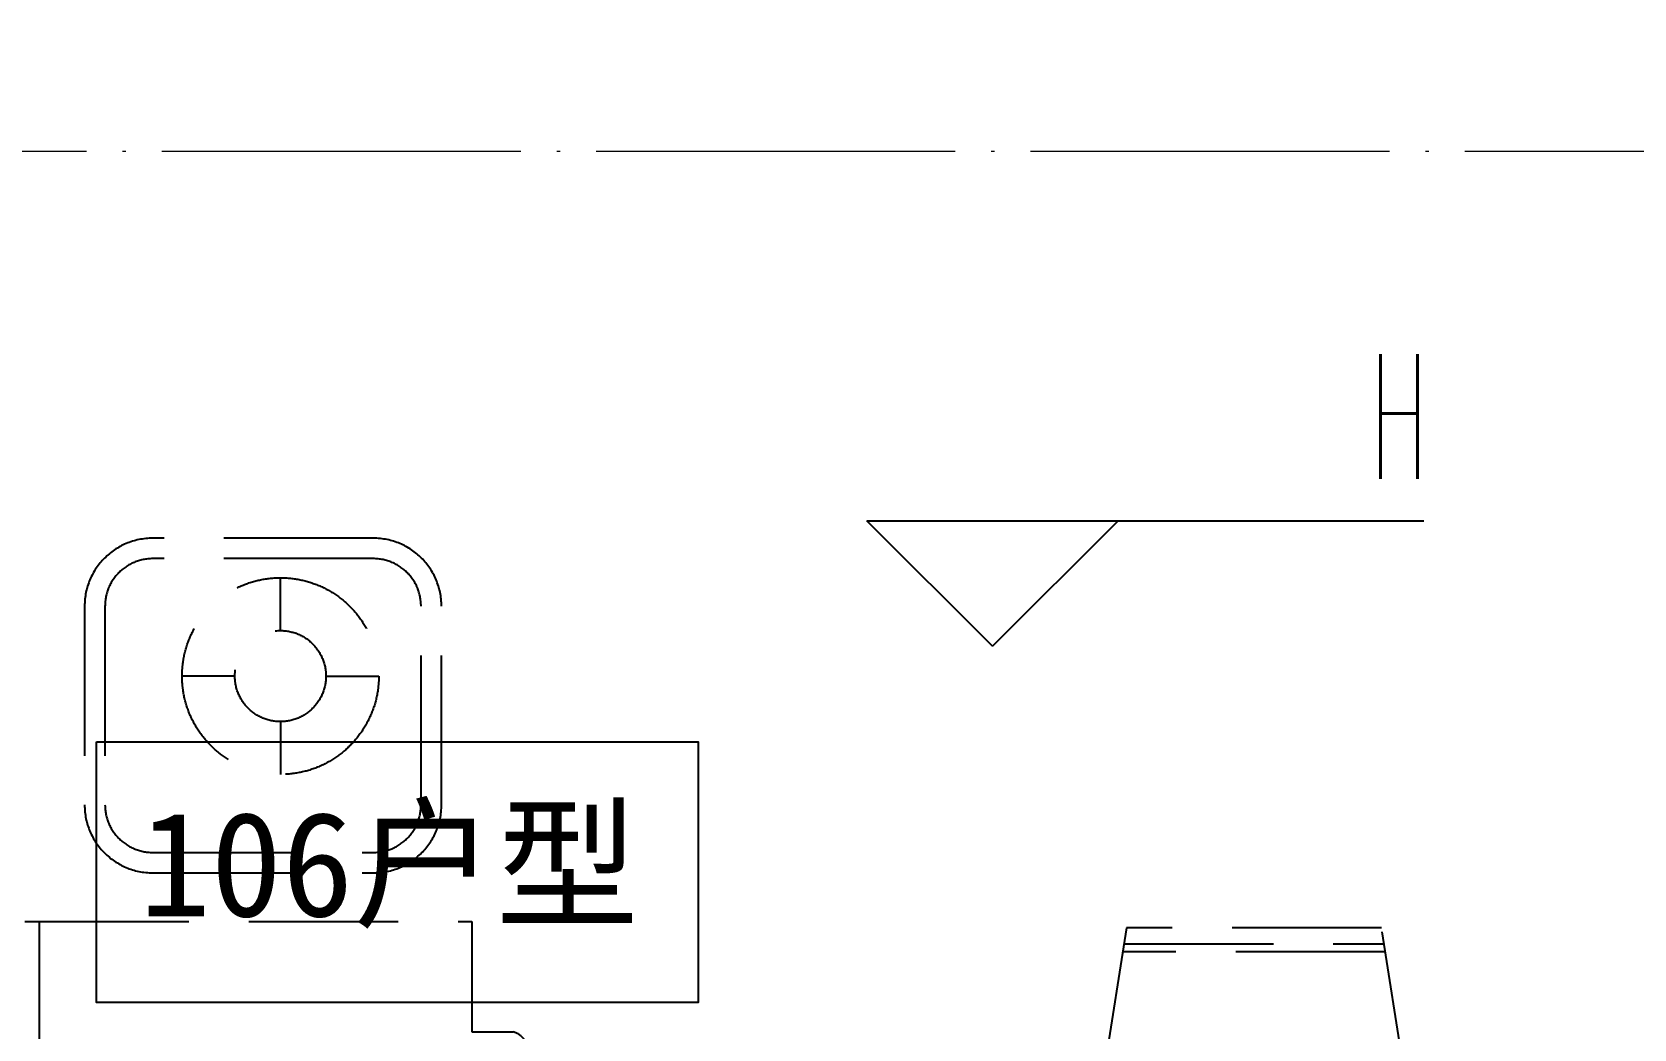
# Model space of a CAD drawing. Extents: x 27938 to 983267, y -209821 to 1628073.
# Drawn here: x 688114 to 690791, y -171202 to -169535 of the extents above; entities that cross this region are included whole.
import ezdxf

# ---------------------------------------------------------------- set-up
doc = ezdxf.new("R2010")
doc.units = 0
doc.header["$LTSCALE"] = 1000
doc.header["$MEASUREMENT"] = 0
doc.linetypes.add('A户型$0$DASH', pattern=[0.35, 0.25, -0.1])
doc.linetypes.add('DOTE', pattern=[2.4200000000000004, 2, -0.2, 0.02, -0.2])
for name, color, linetype in [('3.5方案汇报，与郭总、侯月琴确定户型_t8$0$2020.03.04 -1安徽标准化洋房户型(UA）_t8_t8$0$看线', 154, 'Continuous'), ('5fur', 250, 'Continuous'), ('DIM_ELEV', 3, 'Continuous')]:
    doc.layers.add(name, color=color, linetype=linetype)
doc.layers.add('DOTE', color=19, linetype='DOTE', lineweight=9)
doc.styles.add('_TCH_DIM', font='SIMPLEX.shx', dxfattribs={"width": 0.7, "bigfont": 'GBCBIG.shx'})
doc.styles.add('黑体', font='')
doc.styles.get('黑体').set_extended_font_data('SimHei')

# ---------------------------------------------------------------- blocks, each defined once
blk = doc.blocks.new('GFDGDGRDGRDG')
at = {"layer": 'DOTE', "linetype": 'DOTE', "ltscale": 0.3}
blk.add_line((626393.6739016925, 368458.3321396253), (573593.6739016977, 368458.3321396253), dxfattribs=at)
blk = doc.blocks.new('VDGVDVXVE')
at = {"layer": '5fur', "linetype": 'A户型$0$DASH'}
for p, q in [((581861.2791657384, 367777.6536724597), (581492.24906193, 367777.6536724597)), ((581705.8709432372, 367657.3443501999), (581705.8709432372, 367745.6300358507)), ((581412.6265371301, 367698.0311476596), (581412.6265371301, 367365.9168480872)), ((581940.9016905384, 367365.9168480872), (581940.9016905384, 367698.0311476596)), ((581629.7234484932, 367581.1968554559), (581541.4377628424, 367581.1968554559)), ((581782.0184379813, 367581.1968554559), (581870.304123632, 367581.1968554559)), ((581705.8709432372, 367505.0493607118), (581705.8709432372, 367416.763675061)), ((581492.24906193, 367286.2943232871), (581861.2791657384, 367286.2943232871)), ((583115.6128660372, 367133.5171382804), (583550.5944660372, 367133.5171382804)), ((583552.6485993705, 367120.1838049471), (583113.4603327039, 367120.1838049471))]:
    blk.add_line(p, q, dxfattribs=at)
for points in [[(581278.5417431637, 367171.0491594509), (581302.8042261493, 367171.0491594509), (582025.5523313473, 367171.0491594509), (582025.5523313473, 366986.2542437604), (582094.9339483948, 366986.2542437604, -0.3449897780731947), (582120.1233031586, 366951.4545571534), (582120.1233031586, 366468.5179873866, -0.07575162573482576), (582105.3723111299, 366437.7985114427, -0.2204754241277626), (582120.7399608865, 366407.1501161316), (582120.1233031586, 365931.2513881262, -0.1436083736029236), (582107.2696469969, 365907.2899823528, -0.2562828036119893), (582120.7491411368, 365880.3473054776), (582120.1404273709, 365410.5792416991, -0.3383747521247144), (582065.9297295512, 365370.4188590457), (582025.5523313473, 365370.4188590457), (582025.5523313473, 365174.0393389455), (581302.8042261493, 365174.0393389455), (581302.8042261493, 365355.5715910313), (581278.5417431636, 365355.5715910313)], [(581302.8042261493, 367171.0491594509), (581302.8042261493, 366968.3070451336), (581339.2555969388, 366968.3070451207, 0.1046290423539803), (581343.3321543937, 366437.7985114427, 0.1124037077654146), (581343.3321543937, 365907.2899823528, 0.1084933194584531), (581341.9121547644, 365370.4188590457)]]:
    blk.add_lwpolyline(points, format="xyb", dxfattribs=at)
blk.add_lwpolyline([(581492.24906193, 367252.1703840871), (581861.2791657384, 367252.1703840871, 0.4142135623730951), (581975.0256297383, 367365.9168480872), (581975.0256297383, 367698.0311476596, 0.4142135623730951), (581861.2791657384, 367811.7776116597), (581492.24906193, 367811.7776116597, 0.4142135623730951), (581378.50259793, 367698.0311476596), (581378.50259793, 367365.9168480872, 0.4142135623730951)], format="xyb", close=True, dxfattribs=at)
blk.add_lwpolyline([(583586.0973993705, 366906.7864716137), (583546.5043430866, 367160.1838049471), (583119.8372212384, 367160.1838049471), (583080.2440660372, 366906.7864716137), (582853.1709993705, 366906.8504716137), (582853.1709993705, 366573.0992221342), (582599.8376660371, 366533.517966152), (582599.8376660371, 366106.8503414607), (582853.1709993705, 366067.265721936), (582853.1709993705, 365826.4325554675), (582599.8376660371, 365786.8512994853), (582599.8376660371, 365360.183674794), (582853.2344660372, 365320.5891382804), (582853.1709993705, 364986.8504716137), (583080.2540659922, 364986.8504716137), (583119.8372212384, 364733.5171382803), (583546.5043430866, 364733.5171382804), (583586.0973993705, 364986.9144716137), (583813.1709993705, 364986.8504716137), (583813.1709993705, 365320.5990552941), (584066.5043327039, 365360.1837737601)], dxfattribs=at)
for radius in [164.4331803948602, 76.1474947440718]:
    blk.add_circle((581705.8709432372, 367581.1968554559), radius, dxfattribs=at)
for centre, radius, start, end in [((580807.5373699102, 368297.4617820426), 1301.745825560776, 282.3121096293042, 282.3121096293042), ((581492.2490619301, 367698.0311476596), 79.6225247999998, 90, 180), ((581861.2791657384, 367698.0311476596), 79.6225247999961, 0, 90), ((581492.2490619301, 367365.9168480872), 79.62252480001084, 180, 270), ((581861.2791657384, 367365.9168480872), 79.62252479999772, 270, 0)]:
    blk.add_arc(centre, radius, start, end, dxfattribs=at)

msp = doc.modelspace()

# ---------------------------------------------------------------- linework, layer by layer
at = {"color": 1}
msp.add_lwpolyline([(688221.2790088835, -170721.6981625331), (689227.2790088835, -170721.6981625331), (689227.2790088835, -171157.6981625331), (688221.2790088835, -171157.6981625331)], close=True, dxfattribs=at)
at = {"layer": 'DIM_ELEV'}
for p, q in [((689718.8788228263, -170562.0168122182), (689508.8788228263, -170352.0168122182)), ((689508.8788228263, -170352.0168122182), (690439.7674843424, -170352.0168122182)), ((689718.8788228263, -170562.0168122182), (689928.8788228263, -170352.0168122182))]:
    msp.add_line(p, q, dxfattribs=at)

# ---------------------------------------------------------------- block references
msp.add_blockref('VDGVDVXVE', (106822.9047994823, -538193.1391624466))
at = {"layer": '3.5方案汇报，与郭总、侯月琴确定户型_t8$0$2020.03.04 -1安徽标准化洋房户型(UA）_t8_t8$0$看线', "ltscale": 10}
msp.add_blockref('GFDGDGRDGRDG', (106822.9047994823, -538193.1391624466), dxfattribs=at)

# ---------------------------------------------------------------- texts
at = {"color": 1, "style": '黑体'}
msp.add_text('106户型', height=175, dxfattribs=at).set_placement((688293.3252846368, -171013.8852780964))
at = {"layer": 'DIM_ELEV', "color": 7, "style": '_TCH_DIM', "width": 0.4941176470588236}
msp.add_text('H', height=208.25, dxfattribs=at).set_placement((690350.1674843425, -170281.9468122182))

doc.saveas('drawing.dxf')
